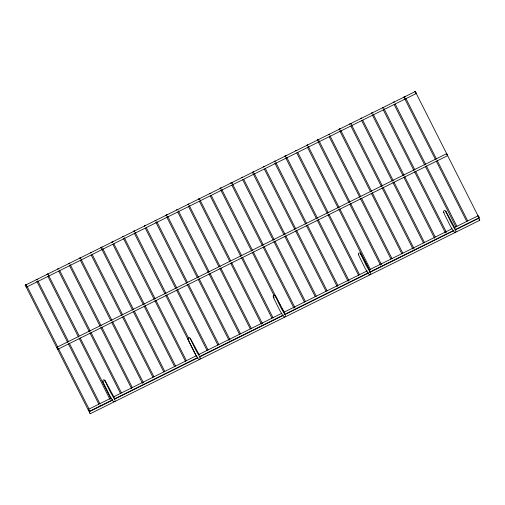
<?xml version="1.0" encoding="UTF-8"?>
<svg xmlns="http://www.w3.org/2000/svg" width="505" height="505" viewBox="0 0 505 505"><rect width="100%" height="100%" fill="white"/><g stroke="black" fill="none" stroke-linecap="round" stroke-linejoin="round"><path stroke-width="0.76" d="M25.25 285.224L26.266 284.719L25.25 285.224L88.728 410.937L89.619 410.584M47.906 273.975L46.889 274.48L47.906 273.975L79.108 335.774M80.364 257.853L79.348 258.358L80.364 257.853L111.927 320.353M100.987 247.608L102.004 247.103L100.987 247.608L132.55 310.114M155.976 220.382L155.092 220.736L155.628 220.59M199.38 198.736L198.37 199.241L199.38 198.736L230.589 260.542M231.845 182.614L230.829 183.119L231.845 182.614L263.402 245.121M252.468 172.369L253.485 171.864L252.468 172.369L284.031 234.875M88.728 410.937L89.202 410.578M318.402 139.62L317.386 140.125L318.402 139.62L349.965 202.126M350.861 123.498L349.845 124.003L350.861 123.498L382.424 186.004M383.32 107.376L382.31 107.881L383.32 107.376L414.883 169.882M403.949 97.137L404.959 96.632L403.949 97.137L435.506 159.637M115.127 400.995L114.547 401.633L113.688 401.702L113.063 401.166L110.084 396.356L103.14 382.31L102.805 380.543L103.373 379.886L104.238 379.829L105.166 380.783L114.338 397.713M200.334 358.67L198.901 359.383M285.54 316.351L284.107 317.064M284.075 314.312L284.694 313.738M369.281 271.987L369.9 271.419M415.306 91.613C416.739 90.647 413.74 92.125 415.306 91.613L478.784 217.327L479.258 216.967L478.368 217.32M100.085 405.42L100.438 405.206M25.711 285.009L415.23 91.544L415.659 92.32L416.227 93.526L26.714 286.991L25.711 285.009L26.714 286.991M446.609 153.697L447.613 155.679L58.094 349.144L57.658 348.368L57.097 347.162L446.609 153.697L447.045 154.473M112.766 399.733L89.48 411.297L88.476 409.315L111.056 398.098M113.177 397.05L196.445 355.69M198.56 354.643L281.828 313.283M283.943 312.229L367.211 270.876M369.325 269.822L451.887 228.816M454.001 227.768L477.995 215.85L478.431 216.626L478.999 217.832L455.005 229.75M114.174 399.032L197.442 357.673M199.563 356.625L282.825 315.265M284.239 314.565L368.208 272.858M369.622 272.157L452.89 230.804M455.459 229.863L478.746 218.299L479.75 220.281L90.231 413.747L89.234 411.764L112.52 400.194M114.635 399.146L197.903 357.786M199.311 357.085L283.286 315.379M284.694 314.678L368.669 272.971M370.077 272.271L454.052 230.564M478.418 217.472L478.784 217.327M369.313 274.745L370.165 274.669L370.746 274.032L370.714 273.199L366.074 265.276L360.513 253.624L360.576 254.318M273.931 297.35L273.281 296.776L274.076 298.051M188.725 339.669L188.068 339.095L188.87 340.37M416.227 93.526L415.23 91.544M447.613 155.679L447.177 154.902M478.999 217.832L477.995 215.85M478.746 218.299L479.182 219.075M479.75 220.281L479.314 219.505M443.693 212.132L443.964 212.51M358.487 254.451L358.758 254.829M102.862 381.414L103.134 381.793M57.097 347.162L58.094 349.144M88.476 409.315L88.912 410.092M89.48 411.297L89.044 410.521M89.234 411.764L89.663 412.541M90.231 413.747L89.795 412.97M368.682 274.202L364.957 268.029L359.289 256.559L358.487 254.627L358.424 253.579L358.992 252.929L359.857 252.872L360.785 253.819L369.957 270.749M285.502 315.518L280.862 307.602L275.307 295.943L275.37 296.795M283.475 316.528L279.751 310.348L274.082 298.878L273.281 296.953L273.218 295.905L273.786 295.248L274.651 295.191L275.579 296.145L284.391 312.406M200.296 357.837L195.656 349.921L190.101 338.262L190.158 338.956M198.269 358.847L194.545 352.667L188.876 341.197L188.075 339.272L188.011 338.224L188.58 337.567L189.444 337.51L190.372 338.464L199.185 354.725M115.089 400.162L110.45 392.24L104.895 380.581L104.952 381.275M455.163 228.43L445.991 211.5L445.069 210.547L444.204 210.604L443.63 211.26L443.693 212.308L445.24 215.856L450.908 227.073L454.519 232.42L455.371 232.35L455.952 231.713L455.92 230.88L451.281 222.957L445.719 211.298L445.782 211.993M405.673 98.033L436.522 159.132M437.229 160.54L467.731 220.938M436.219 161.044L466.715 221.442M395.207 104.112L425.702 164.51M426.409 165.911L456.911 226.309M394.19 104.617L424.686 165.015M425.399 166.416L455.895 226.814M415.59 171.29L446.445 232.388M383.371 109.989L413.866 170.387M414.58 171.788L445.429 232.893M373.214 114.155L404.063 175.254M404.77 176.662L435.272 237.06M372.198 114.66L403.047 175.759M403.76 177.167L434.609 238.265M362.748 120.234L393.243 180.632M393.951 182.034L424.446 242.432M361.731 120.739L392.227 181.137M392.94 182.539L423.436 242.937M383.131 187.412L413.986 248.511M350.912 126.111L381.408 186.509M382.121 187.91L412.97 249.016M340.749 130.277L371.604 191.376M372.311 192.784L402.807 253.182M339.739 130.782L370.588 191.881M371.295 193.289L401.797 253.687M329.929 135.656L360.785 196.754M361.492 198.156L391.987 258.554M329.273 136.861L359.768 197.259M360.475 198.661L390.977 259.059M350.672 203.534L381.521 264.633M318.099 141.533L348.949 202.631M349.656 204.033L380.511 265.138M308.29 146.399L339.145 207.498M339.852 208.906L370.348 269.304M307.28 146.904L338.129 208.003M338.836 209.411L368.271 267.7M297.824 152.478L328.326 212.876M329.033 214.278L359.528 274.676M296.814 152.983L327.309 213.381M328.016 214.783L358.512 275.181M286.651 157.15L317.506 218.248M318.213 219.656L349.062 280.755M285.641 157.655L316.49 218.753M317.197 220.155L348.052 281.26M275.831 162.522L306.686 223.62M307.393 225.028L337.889 285.426M274.815 163.027L305.67 224.125M306.377 225.533L337.233 286.632M265.365 168.601L295.861 228.999M296.574 230.4L327.07 290.798M264.355 169.106L294.851 229.504M295.558 230.905L326.053 291.303M254.192 173.272L285.041 234.37M285.754 235.778L316.25 296.176M284.738 236.277L315.234 296.675M243.726 179.351L274.221 239.742M274.935 241.15L305.43 301.548M242.709 179.849L273.211 240.247M273.918 241.655L304.414 302.053M264.115 246.522L294.964 307.621M231.89 185.228L262.392 245.626M263.099 247.027L293.948 308.126M221.733 189.394L252.582 250.493M253.295 251.9L280.243 305.272M282.017 308.782L283.438 311.591M220.717 189.899L251.572 250.998M252.279 252.399L274.265 295.943M211.267 195.473L241.762 255.865M242.476 257.272L272.971 317.67M210.25 195.972L240.752 256.37M241.459 257.777L271.955 318.175M231.656 262.644L262.505 323.743M199.431 201.35L229.927 261.748M230.64 263.149L261.489 324.248M189.274 205.516L220.123 266.615M220.83 268.022L251.332 328.42M188.258 206.021L218.753 266.419M219.82 268.521L250.316 328.919M178.454 210.888L209.304 271.987M210.011 273.394L240.513 333.792M177.792 212.094L208.287 272.492M209.001 273.899L239.496 334.297M167.635 216.266L198.484 277.365M199.191 278.766L230.046 339.865M166.618 216.765L197.468 277.87M198.181 279.271L229.03 340.37M156.815 221.638L187.664 282.737M188.371 284.145L218.873 344.543M155.799 222.143L186.648 283.242M187.361 284.643L217.857 345.041M146.349 227.717L176.845 288.109M177.552 289.517L208.047 349.915M145.333 228.216L175.828 288.614M176.542 290.022L207.037 350.419M135.176 232.388L166.025 293.487M166.732 294.888L188.718 338.432M134.16 232.887L165.009 293.992M165.722 295.393L196.571 356.492M124.35 237.76L155.205 298.859M155.912 300.267L186.408 360.665M123.34 238.265L154.189 299.364M154.902 300.765L185.752 361.87M113.89 243.839L144.386 304.231M145.093 305.639L175.589 366.037M112.874 244.338L143.369 304.736M144.077 306.144L174.578 366.542M102.711 248.511L133.566 309.609M134.273 311.011L164.769 371.409M133.257 311.516L163.759 371.914M92.251 254.583L122.747 314.981M123.454 316.389L153.949 376.787M91.235 255.088L121.73 315.486M122.437 316.887L152.939 377.285M112.634 321.761L143.483 382.859M80.415 260.46L110.911 320.858M111.618 322.266L142.473 383.364M70.252 264.633L101.107 325.731M101.814 327.133L132.31 387.531M69.242 265.131L100.091 326.236M100.798 327.638L131.654 388.736M59.786 270.705L90.288 331.103M90.995 332.511L121.49 392.909M58.776 271.21L89.271 331.608M89.978 333.01L120.474 393.408M80.175 337.883L111.024 398.982M47.956 276.582L78.452 336.98M79.159 338.388L110.014 399.487M37.793 280.755L68.642 341.853M69.355 343.255L99.851 403.653M36.777 281.253L67.632 342.358M68.339 343.76L98.835 404.158M27.327 286.827L57.822 347.225M58.536 348.633L89.031 409.025M36.196 279.701L37.086 279.347L36.196 279.701M57.835 268.95L58.725 268.597L57.835 268.95M68.655 263.578L69.545 263.225L68.655 263.578M90.294 252.828L91.184 252.475L90.294 252.828M111.933 242.084L112.823 241.731L111.933 242.084M122.753 236.706L123.643 236.353L122.753 236.706M133.572 231.334L134.463 230.981L133.572 231.334M144.392 225.962L145.282 225.609L144.392 225.962M166.031 215.212L166.921 214.859L166.031 215.212M176.851 209.84L177.741 209.487L176.851 209.84M187.677 204.462L188.561 204.108L187.677 204.462M209.316 193.718L210.206 193.364L209.316 193.718M220.136 188.34L221.026 187.986L220.136 188.34M241.775 177.596L242.665 177.242L241.775 177.596M263.414 166.846L264.304 166.492L263.414 166.846M274.234 161.474L275.124 161.12L274.234 161.474M285.054 156.095L285.944 155.742L285.054 156.095M295.873 150.724L296.763 150.37L295.873 150.724M306.693 145.352L307.583 144.998L306.693 145.352M328.332 134.601L329.222 134.248L328.332 134.601M339.152 129.23L340.042 128.876L339.152 129.23M360.791 118.479L361.681 118.126L360.791 118.479M371.611 113.107L372.501 112.754L371.611 113.107M393.25 102.357L394.14 102.004L393.25 102.357"/></g></svg>
